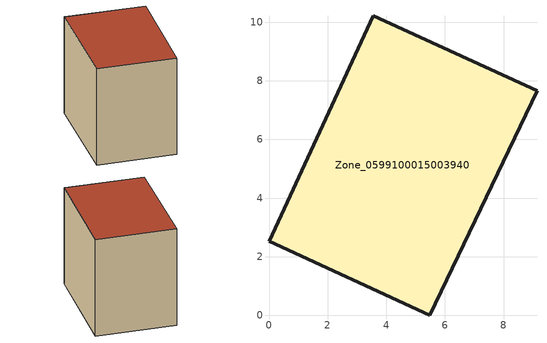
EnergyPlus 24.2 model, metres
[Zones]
Zone_0599100015003940
 floor ground (C_G): 3.56,10.22 9.14,7.65 5.49,0 0,2.53 z0.75
 wall outside (C_F): 9.14,7.65 3.56,10.22 0,2.53 5.49,0 9.14,7.65 z0.75:8.58
 roof outside (C_R): 0,2.53 5.49,0 9.14,7.65 3.56,10.22 z8.58
[BUILDING]
Pand.0599100015003940: North Axis=0; Terrain=City; Loads Convergence Tolerance Value=0.04; Temperature Convergence Tolerance Value=0.4; Solar Distribution=FullExterior; Maximum Number of Warmup Days=25; Minimum Number of Warmup Days=1
[Site:Location]
Rotterdam.The.Hague.AP_ZH_NLD Design_Conditions: Latitude=51.96; Longitude=4.45; Time Zone=1; Elevation=-4.5
[SITE:GROUNDTEMPERATURE:BUILDINGSURFACE]
18, 18, 18, 18, 18, 18, 18, 18, 18, 18, 18, 18
[MATERIAL] Thermal Absorptance=0.9; Solar Absorptance=0.7; Visible Absorptance=0.7
Name | Roughness | Thickness | Conductivity | Density | Specific Heat
G.TI.1965-1974 | MediumSmooth | 0.15 | 0.882353 | 540 | 1210
F.TI.1965-1974 | Rough | 0.3 | 0.697674 | 1920 | 840
R.TI.1965-1974 | MediumRough | 0.2 | 0.232558 | 1500 | 1000
[CONSTRUCTION]
C_G: G.TI.1965-1974
C_F: F.TI.1965-1974
C_R: R.TI.1965-1974
[ZONE]
Zone_0599100015003940: Type=1; Multiplier=1; Ceiling Height=Autocalculate; Volume=Autocalculate; Floor Area=autocalculate; Part of Total Floor Area=Yes
[ZONEINFILTRATION:DESIGNFLOWRATE]
Infil_Zone_0599100015003940: Zone or ZoneList or Space or SpaceList=Zone_0599100015003940; Schedule=AlwaysOn; Design Flow Rate Calculation Method=Flow/Area; Flow Rate per Floor Area=0.003; Constant Term Coefficient=1; Temperature Term Coefficient=0; Velocity Term Coefficient=0; Velocity Squared Term Coefficient=0
[HVACTEMPLATE:ZONE:IDEALLOADSAIRSYSTEM]
Zone_0599100015003940: Maximum Heating Supply Air Temperature=50; Minimum Cooling Supply Air Temperature=13; Maximum Heating Supply Air Humidity Ratio=0.0156; Minimum Cooling Supply Air Humidity Ratio=0.0077; Heating Limit=NoLimit; Cooling Limit=NoLimit; Dehumidification Control Type=ConstantSensibleHeatRatio; Cooling Sensible Heat Ratio=0.7; Dehumidification Setpoint=60; Humidification Control Type=None; Humidification Setpoint=30; Outdoor Air Method=None; Outdoor Air Flow Rate per Person=0.00944; Outdoor Air Flow Rate per Zone Floor Area=0; Outdoor Air Flow Rate per Zone=0; Demand Controlled Ventilation Type=None; Outdoor Air Economizer Type=NoEconomizer; Heat Recovery Type=None; Sensible Heat Recovery Effectiveness=0.7; Latent Heat Recovery Effectiveness=0.65
[ZONECONTROL:THERMOSTAT]
ThermostatControl_Zone_0599100015003940: Zone or ZoneList=Zone_0599100015003940; Control Type Schedule=DualSetpointControlType; Control 1=Thermostat_Zone_0599100015003940; Temperature Difference Between Cutout And Setpoint=0
[THERMOSTATSETPOINT:DUALSETPOINT]
Thermostat_Zone_0599100015003940: Heating Setpoint Temperature Schedule=HeatingSetpoint_Zone_0599100015003940; Cooling Setpoint Temperature Schedule=CoolingSetpoint_Zone_0599100015003940
[SCHEDULE:COMPACT]
HeatingSetpoint_Zone_0599100015003940: Through: 12/31, For: AllDays, Until: 24:00, 21
CoolingSetpoint_Zone_0599100015003940: Through: 12/31, For: AllDays, Until: 24:00, 24
DualSetpointControlType: Through: 12/31, For: AllDays, Until: 24:00, 4
AlwaysOn: Through: 12/31, For: AllDays, Until: 24:00, 1
